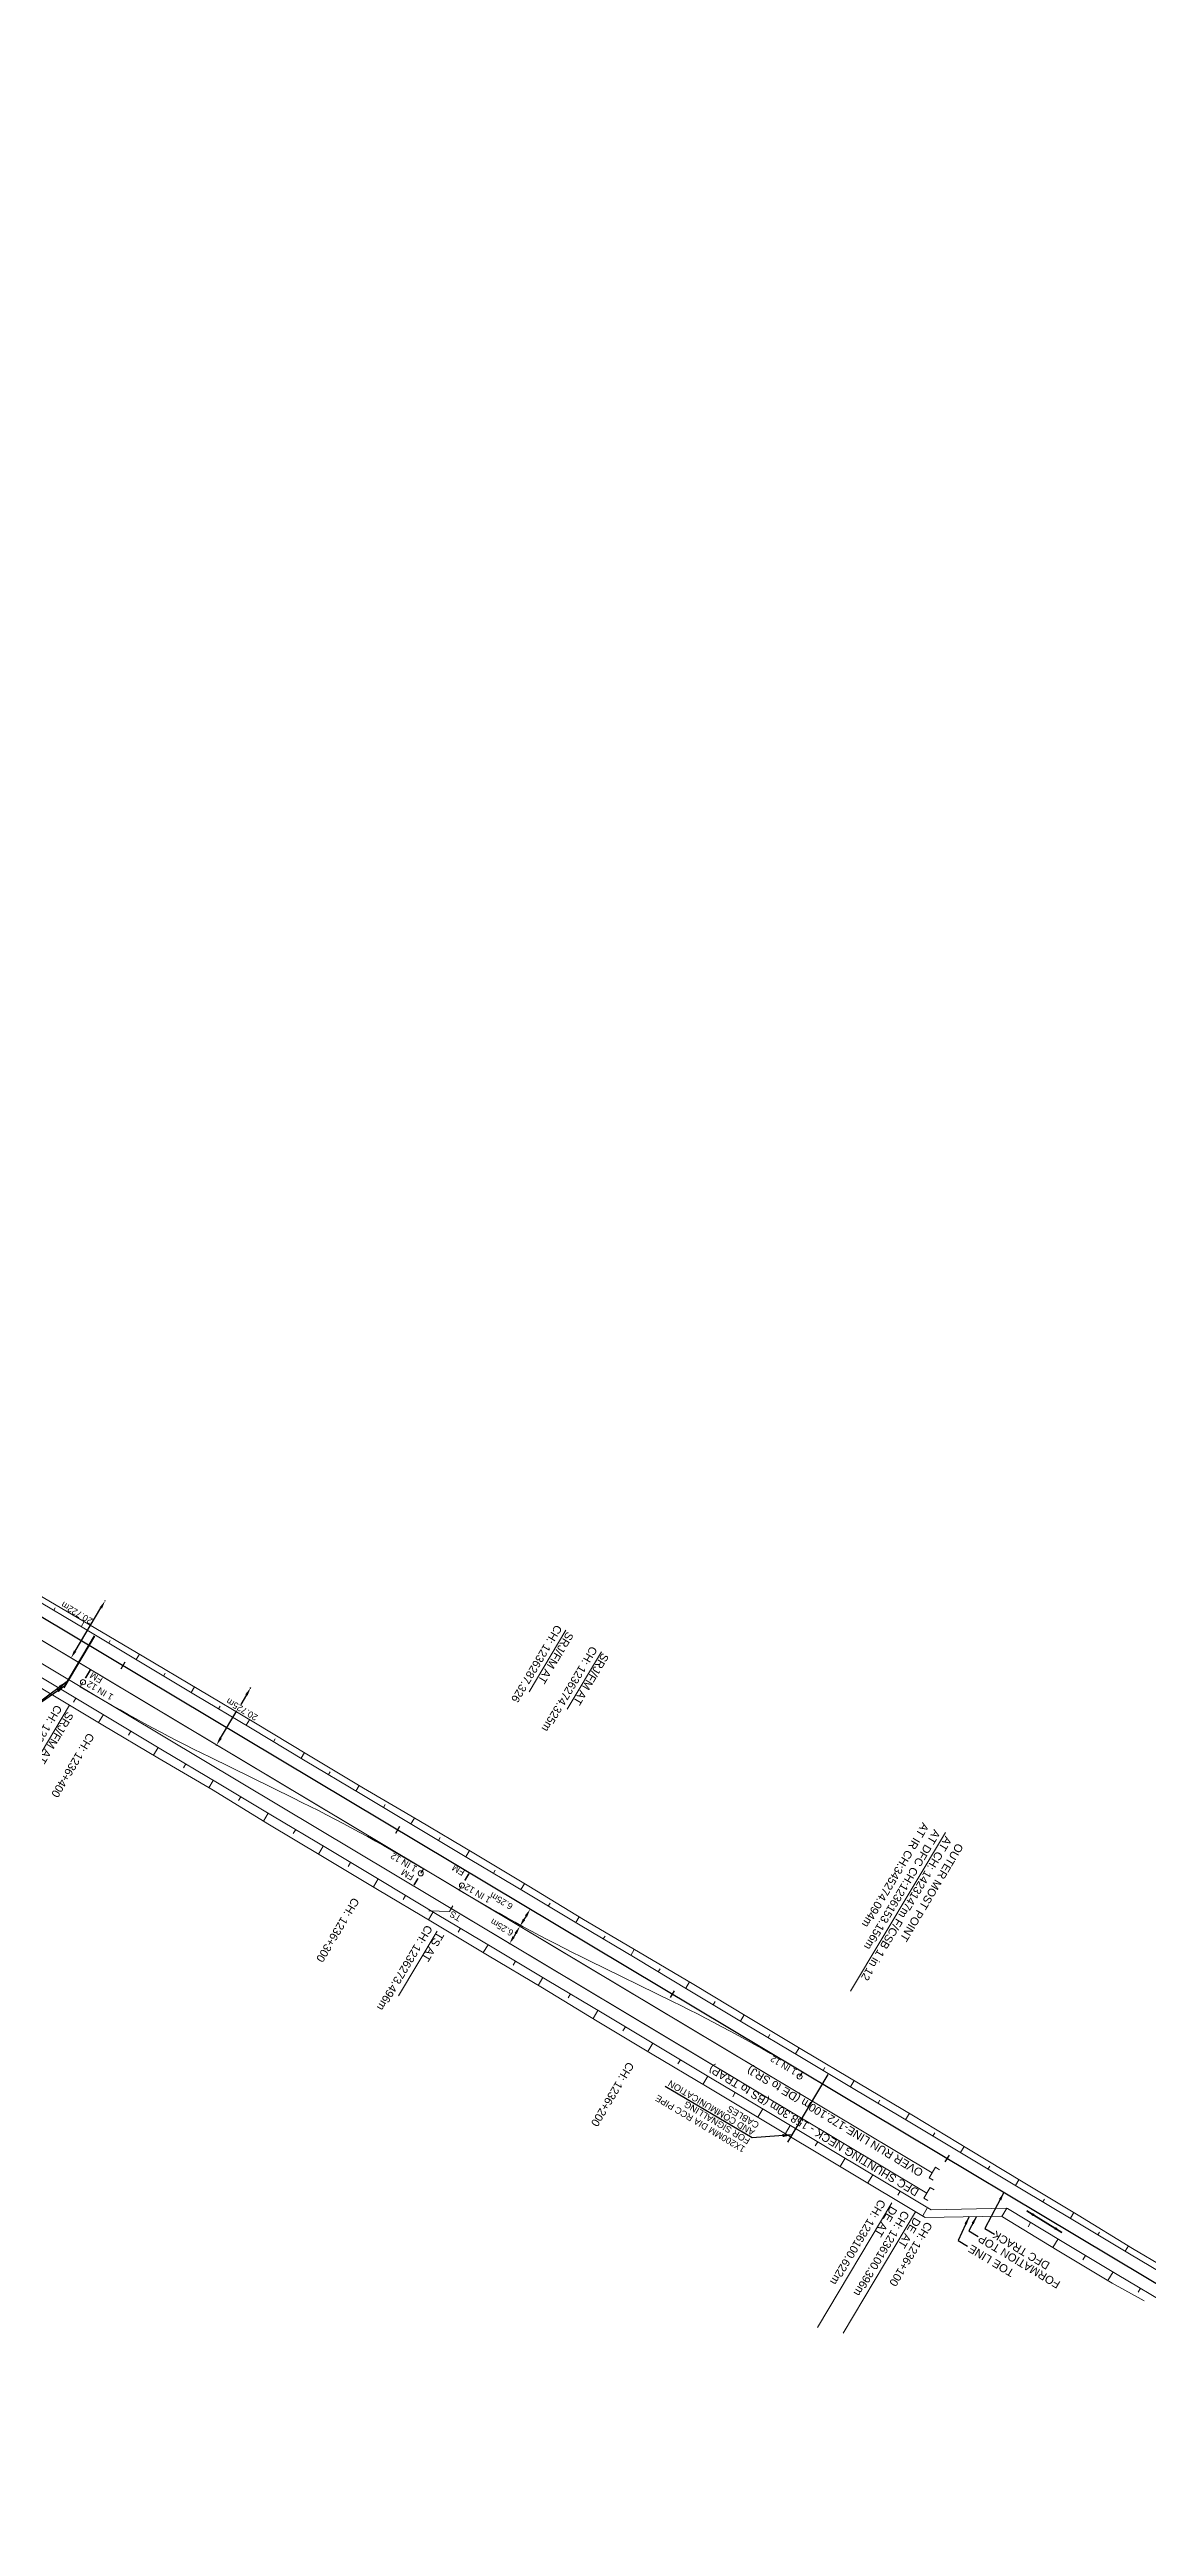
# Model space of a CAD drawing. Header units: metres. Extents: x 593990 to 611207, y 3401545 to 3411811.
# Drawn here: x 606496 to 606839, y 3404077 to 3404850 of the extents above; entities that cross this region are included whole.
import ezdxf
from ezdxf.enums import TextEntityAlignment as Align

# ---------------------------------------------------------------- set-up
doc = ezdxf.new("R2010")
doc.units = ezdxf.units.M
doc.header["$MEASUREMENT"] = 0
doc.linetypes.add('CENTER2', pattern=[1.125, 0.75, -0.125, 0.125, -0.125])
for name, color, linetype, lineweight in [('C-ALIG-DG-LINE', 1, 'CENTER2', 70), ('C-ALIG-LABL-DG', 1, 'Continuous', 25), ("NEW CHAWAPAIL STN. SRJ's", 10, 'Continuous', 0), ('PROPOSED DFCC TOE LINE', 239, 'Continuous', 0), ('PROPOSED DFCC TOE SLOPES', 239, 'Continuous', 0), ('PROPOSED DFCC TRACK', 1, 'Continuous', 0), ('PROPOSED FORMATION LINE - PLAN', 187, 'Continuous', 0)]:
    doc.layers.add(name, color=color, linetype=linetype, lineweight=lineweight)
doc.layers.add('Signalling cable pipes', color=234, linetype='Continuous')
doc.styles.add('Arial', font='arial.ttf')
doc.styles.get("Standard").update_dxf_attribs({"font": 'arial.ttf'})
doc.styles.add('Style-Arial', font='arial.ttf')
doc.dimstyles.new('ISO-25', dxfattribs={"dimtxt": 2.5, "dimasz": 2.5, "dimexe": 1.25, "dimexo": 0.625, "dimtad": 1, "dimtxsty": 'Standard', "dimcen": 2.5, "dimadec": 0, "dimazin": 0, "dimtfac": 1, "dimtmove": 0, "dimatfit": 3, "dimfxl": 1, "dimarcsym": 0})
doc.dimstyles.get("Standard").update_dxf_attribs({"dimtxt": 0.18, "dimasz": 0.18, "dimexe": 0.18, "dimexo": 0.0625, "dimgap": 0.09, "dimtad": 0, "dimtih": 1, "dimtoh": 1, "dimdec": 4, "dimzin": 0, "dimdsep": 46, "dimtxsty": 'Standard', "dimcen": 0.09, "dimadec": 0, "dimazin": 0, "dimtfac": 1, "dimtdec": 4, "dimtofl": 0, "dimtmove": 0, "dimatfit": 3, "dimfxl": 1, "dimtolj": 1, "dimtzin": 0, "dimarcsym": 0})

# ---------------------------------------------------------------- blocks, each defined once
blk = doc.blocks.new('*D300')
at = {"layer": 'Defpoints', "color": 0, "transparency": 16777216}
for p in [(606645.86, 3404269.63), (606642.51, 3404264.36), (606642.66, 3404264.27)]:
    blk.add_point(p, dxfattribs=at)
at = {"layer": 'PROPOSED DFCC TRACK', "color": 0, "lineweight": -2, "transparency": 16777216}
for p, q in [((606644.43, 3404267.58), (606643.79, 3404266.5)), ((606645.76, 3404269.7), (606645.61, 3404269.79)), ((606642.55, 3404264.33), (606642.4, 3404264.42))]:
    blk.add_line(p, q, dxfattribs=at)
at = {"layer": 'PROPOSED DFCC TRACK', "color": 0, "transparency": 16777216}
for points in [[(606643.43, 3404266.72), (606644.15, 3404266.29), (606642.51, 3404264.36)], [(606644.08, 3404267.79), (606644.79, 3404267.36), (606645.72, 3404269.72)]]:
    blk.add_solid(points, dxfattribs=at)
at = {"layer": 'PROPOSED DFCC TRACK', "color": 0, "lineweight": 0, "transparency": 16777216, "insert": (606636.72, 3404272.31), "char_height": 2, "attachment_point": 5, "rotation": 149, "style": 'Style-Arial'}
blk.add_mtext('\\A1;6.25m', dxfattribs=at)
blk = doc.blocks.new('TerminatorOpen_0.5')
at = {"color": 0, "linetype": 'ByBlock', "lineweight": -2}
for q in [(-1, 0.25), (-1, 0), (-1, -0.25)]:
    blk.add_line((0, 0), q, dxfattribs=at)
blk = doc.blocks.new('*D301')
at = {"layer": 'Defpoints', "color": 0, "transparency": 16777216}
for p in [(606639.3, 3404258.99), (606639.45, 3404258.9), (606642.66, 3404264.27)]:
    blk.add_point(p, dxfattribs=at)
at = {"layer": 'PROPOSED DFCC TRACK', "color": 0, "lineweight": -2, "transparency": 16777216}
for p, q in [((606639.34, 3404258.97), (606639.2, 3404259.06)), ((606641.23, 3404262.21), (606640.59, 3404261.14)), ((606642.55, 3404264.33), (606642.4, 3404264.42))]:
    blk.add_line(p, q, dxfattribs=at)
at = {"layer": 'PROPOSED DFCC TRACK', "color": 0, "transparency": 16777216}
for points in [[(606640.23, 3404261.35), (606640.94, 3404260.93), (606639.3, 3404258.99)], [(606640.87, 3404262.43), (606641.58, 3404262), (606642.51, 3404264.36)]]:
    blk.add_solid(points, dxfattribs=at)
at = {"layer": 'PROPOSED DFCC TRACK', "color": 0, "lineweight": 0, "transparency": 16777216, "insert": (606636.9, 3404264.06), "char_height": 2, "attachment_point": 5, "rotation": 149, "style": 'Style-Arial'}
blk.add_mtext('\\A1;6.25m', dxfattribs=at)
blk = doc.blocks.new('*D182')
at = {"layer": 'Defpoints', "color": 0, "transparency": 16777216}
for p in [(606558.04, 3404338.98), (606558.37, 3404338.78), (606547.4, 3404321.19)]:
    blk.add_point(p, dxfattribs=at)
at = {"layer": 'PROPOSED DFCC TRACK', "color": 0, "lineweight": -2, "transparency": 16777216}
for p, q in [((606557.09, 3404336.64), (606555.31, 3404333.67)), ((606558.14, 3404338.92), (606558.48, 3404338.72)), ((606549.02, 3404323.14), (606554.13, 3404331.7)), ((606547.51, 3404321.13), (606547.84, 3404320.93))]:
    blk.add_line(p, q, dxfattribs=at)
at = {"layer": 'PROPOSED DFCC TRACK', "color": 0, "transparency": 16777216}
for points in [[(606556.73, 3404336.85), (606557.44, 3404336.42), (606558.37, 3404338.78)], [(606548.66, 3404323.35), (606549.38, 3404322.93), (606547.74, 3404320.99)]]:
    blk.add_solid(points, dxfattribs=at)
at = {"layer": 'PROPOSED DFCC TRACK', "color": 0, "lineweight": 0, "transparency": 16777216, "insert": (606555.68, 3404332.11), "char_height": 2, "attachment_point": 5, "rotation": 149, "style": 'Style-Arial'}
blk.add_mtext('\\A1;20.725m', dxfattribs=at)
blk = doc.blocks.new('*D183')
at = {"layer": 'Defpoints', "color": 0, "transparency": 16777216}
for p in [(606512.9, 3404365.95), (606513.12, 3404365.82), (606502.5, 3404348.03)]:
    blk.add_point(p, dxfattribs=at)
at = {"layer": 'PROPOSED DFCC TRACK', "color": 0, "lineweight": -2, "transparency": 16777216}
for p, q in [((606513.02, 3404365.88), (606512.79, 3404366.02)), ((606503.56, 3404350.31), (606511.62, 3404363.81)), ((606502.4, 3404348.09), (606502.17, 3404348.22))]:
    blk.add_line(p, q, dxfattribs=at)
at = {"layer": 'PROPOSED DFCC TRACK', "color": 0, "transparency": 16777216}
for points in [[(606511.26, 3404364.02), (606511.98, 3404363.59), (606512.9, 3404365.95)], [(606503.2, 3404350.52), (606503.92, 3404350.09), (606502.28, 3404348.16)]]:
    blk.add_solid(points, dxfattribs=at)
at = {"layer": 'PROPOSED DFCC TRACK', "color": 0, "lineweight": 0, "transparency": 16777216, "insert": (606504.1, 3404362.23), "char_height": 2, "attachment_point": 5, "rotation": 149, "style": 'Style-Arial'}
blk.add_mtext('\\A1;20.722m', dxfattribs=at)
blk = doc.blocks.new('Tick Hor')
blk.add_lwpolyline([(-0.5, 0), (0.5, 0)])

msp = doc.modelspace()

# ---------------------------------------------------------------- linework, layer by layer
at = {"layer": 'C-ALIG-DG-LINE', "color": 1, "linetype": 'Continuous', "lineweight": 30, "flags": 128}
msp.add_lwpolyline([(606968.149, 3404077.0385), (604380.3628, 3405623.4864)], dxfattribs=at)
at = {"layer": "NEW CHAWAPAIL STN. SRJ's", "lineweight": 13, "flags": 128}
for points in [[(606656.8838, 3404356.8271), (606645.3859, 3404337.5869)], [(606667.9803, 3404350.0217), (606657.3001, 3404332.1496)], [(606501.8108, 3404333.4256), (606490.6396, 3404314.732)], [(606775.4547, 3404293.6889), (606745.8465, 3404244.1432)], [(606616.6338, 3404262.8954), (606604.559, 3404242.6897)], [(606758.741, 3404178.1013), (606735.469, 3404139.1584)], [(606766.1493, 3404175.2669), (606743.4804, 3404137.3332)]]:
    msp.add_lwpolyline(points, dxfattribs=at)
at = {"layer": 'PROPOSED DFCC TOE LINE', "lineweight": 0, "flags": 128}
for points in [[(606490.5166, 3404368.8471), (606507.7528, 3404358.7016), (606524.9861, 3404348.5513), (606542.1727, 3404338.3228), (606559.3506, 3404328.0798), (606576.5087, 3404317.8036), (606593.6722, 3404307.5366), (606610.8999, 3404297.3768), (606628.1344, 3404287.2285), (606645.2551, 3404276.8897), (606662.3822, 3404266.5615), (606679.6071, 3404256.3972), (606696.8277, 3404246.2255), (606713.9661, 3404235.9165), (606731.1054, 3404225.6089), (606748.3171, 3404215.4223), (606765.5256, 3404205.2304), (606782.6194, 3404194.8467), (606799.7174, 3404184.47), (606816.8857, 3404174.2108), (606833.954, 3404163.7844), (606843.821, 3404158.0262)], [(606792.8355, 3404173.9497), (606769.1446, 3404173.4752), (606718.1715, 3404203.9656), (606701.0242, 3404214.2598), (606683.8302, 3404224.4759), (606666.702, 3404234.8021), (606649.597, 3404245.1671), (606632.4103, 3404255.3956), (606615.2515, 3404265.6705), (606598.0556, 3404275.8834), (606580.8886, 3404286.1447), (606563.7164, 3404296.3973), (606546.6601, 3404306.8439), (606529.4236, 3404316.9888), (606512.2131, 3404327.1774), (606495.0682, 3404337.4756), (606476.5917, 3404348.6301)], [(606837.5647, 3404147.4365), (606827.4987, 3404152.9823), (606810.3587, 3404163.2887), (606793.274, 3404173.6877), (606792.8355, 3404173.9497)]]:
    msp.add_lwpolyline(points, dxfattribs=at)
at = {"layer": 'PROPOSED DFCC TOE SLOPES', "flags": 128}
for points in [[(606496.8776, 3404363.0364), (606497.3344, 3404363.8008)], [(606505.4616, 3404357.9067), (606506.4093, 3404359.4924)], [(606514.0457, 3404352.7769), (606514.5359, 3404353.5973)], [(606522.6297, 3404347.6471), (606523.6428, 3404349.3425)], [(606531.2137, 3404342.5174), (606531.7267, 3404343.3758)], [(606503.7944, 3404335.6039), (606503.0535, 3404334.3641)], [(606539.7977, 3404337.3876), (606540.833, 3404339.1201)], [(606512.3784, 3404330.4741), (606510.885, 3404327.9751)], [(606548.3818, 3404332.2578), (606548.9022, 3404333.1288)], [(606556.9658, 3404327.1281), (606558.0117, 3404328.8782)], [(606520.9625, 3404325.3444), (606520.2238, 3404324.1084)], [(606529.5465, 3404320.2146), (606528.0904, 3404317.7781)], [(606565.5498, 3404321.9983), (606566.071, 3404322.8705)], [(606538.1305, 3404315.0848), (606537.4186, 3404313.8935)], [(606574.1338, 3404316.8685), (606575.1713, 3404318.6045)], [(606582.7179, 3404311.7387), (606583.2352, 3404312.6045)], [(606546.7145, 3404309.9551), (606545.3249, 3404307.6297)], [(606555.2985, 3404304.8253), (606554.5828, 3404303.6275)], [(606591.3019, 3404306.609), (606592.3344, 3404308.3368)], [(606563.8826, 3404299.6955), (606562.3951, 3404297.2065)], [(606599.8859, 3404301.4792), (606600.4146, 3404302.3639)], [(606608.4699, 3404296.3494), (606609.5571, 3404298.1687)], [(606572.4666, 3404294.5658), (606571.7194, 3404293.3155)], [(606581.0506, 3404289.436), (606579.5583, 3404286.9389)], [(606617.054, 3404291.2197), (606617.6139, 3404292.1566)], [(606589.6346, 3404284.3062), (606588.8884, 3404283.0576)], [(606625.638, 3404286.0899), (606626.7911, 3404288.0195)], [(606634.222, 3404280.9601), (606634.7912, 3404281.9125)], [(606598.2187, 3404279.1764), (606596.7258, 3404276.6782)], [(606606.8027, 3404274.0467), (606606.0621, 3404272.8074)], [(606642.806, 3404275.8304), (606643.9207, 3404277.6956)], [(606615.3867, 3404268.9169), (606613.9195, 3404266.4616)], [(606651.39, 3404270.7006), (606651.9369, 3404271.6156)], [(606659.9741, 3404265.5708), (606661.0472, 3404267.3665)], [(606623.9707, 3404263.7871), (606623.2362, 3404262.5581)], [(606632.5548, 3404258.6574), (606631.0812, 3404256.1915)], [(606668.5581, 3404260.4411), (606669.1051, 3404261.3563)], [(606641.1388, 3404253.5276), (606640.4056, 3404252.3006)], [(606677.1421, 3404255.3113), (606678.2645, 3404257.1894)], [(606685.7261, 3404250.1815), (606686.3006, 3404251.1429)], [(606649.7228, 3404248.3978), (606648.2656, 3404245.9594)], [(606658.3068, 3404243.2681), (606657.5657, 3404242.0278)], [(606694.3102, 3404245.0517), (606695.4854, 3404247.0184)], [(606666.8909, 3404238.1383), (606665.377, 3404235.605)], [(606702.8942, 3404239.922), (606703.4776, 3404240.8983)], [(606711.4782, 3404234.7922), (606712.6303, 3404236.7201)], [(606675.4749, 3404233.0085), (606674.7071, 3404231.7237)], [(606684.0589, 3404227.8788), (606682.5034, 3404225.2758)], [(606720.0622, 3404229.6624), (606720.6311, 3404230.6143)], [(606692.6429, 3404222.749), (606691.8691, 3404221.4541)], [(606728.6463, 3404224.5327), (606729.7695, 3404226.4123)], [(606737.2303, 3404219.4029), (606737.8, 3404220.3562)], [(606701.227, 3404217.6192), (606699.6923, 3404215.0512)], [(606709.811, 3404212.4894), (606709.0403, 3404211.1998)], [(606745.8143, 3404214.2731), (606746.9755, 3404216.2163)], [(606718.395, 3404207.3597), (606716.8432, 3404204.763)], [(606754.3983, 3404209.1434), (606754.9892, 3404210.1321)], [(606762.9824, 3404204.0136), (606764.1842, 3404206.0248)], [(606726.979, 3404202.2299), (606725.4444, 3404199.6619)], [(606735.5631, 3404197.1001), (606734.7924, 3404195.8105)], [(606771.5664, 3404198.8838), (606772.1532, 3404199.8659)], [(606744.1471, 3404191.9704), (606742.5953, 3404189.3737)], [(606780.1504, 3404193.7541), (606781.287, 3404195.656)], [(606788.7344, 3404188.6243), (606789.2851, 3404189.5457)], [(606752.7311, 3404186.8406), (606751.1964, 3404184.2725)], [(606761.3151, 3404181.7108), (606760.5444, 3404180.4212)], [(606797.3185, 3404183.4945), (606798.3847, 3404185.2788)], [(606794.6134, 3404176.3739), (606793.0781, 3404173.8047)], [(606805.9025, 3404178.3647), (606806.4329, 3404179.2524)], [(606814.4865, 3404173.235), (606815.5475, 3404175.0104)], [(606802.0634, 3404171.9218), (606801.2782, 3404170.6078)], [(606810.6475, 3404166.792), (606809.0353, 3404164.0943)], [(606823.0705, 3404168.1052), (606823.58, 3404168.9577)], [(606819.2315, 3404161.6622), (606818.4162, 3404160.2981)], [(606831.6546, 3404162.9754), (606832.6236, 3404164.5971)], [(606827.8155, 3404156.5325), (606826.171, 3404153.7806)], [(606836.3995, 3404151.4027), (606835.6523, 3404150.1523)]]:
    msp.add_lwpolyline(points, dxfattribs=at)
at = {"layer": 'PROPOSED DFCC TRACK', "linetype": 'Continuous', "flags": 128}
for points in [[(604467.4459, 3405564.165), (606726.5509, 3404214.1353)], [(606411.1947, 3404395.3096), (606711.1812, 3404216.0392)], [(606621.562, 3404270.7601), (606620.536, 3404269.0433), (606614.0944, 3404269.2021)]]:
    msp.add_lwpolyline(points, dxfattribs=at)
at = {"layer": 'PROPOSED DFCC TRACK', "linetype": 'Continuous', "lineweight": 0, "const_width": 0.5, "flags": 128}
for points in [[(606506.7677, 3404341.8361), (606508.3708, 3404344.5186)], [(606625.3164, 3404278.7003), (606626.5829, 3404280.8237)], [(606609.4257, 3404277.2519), (606610.6922, 3404279.3753)]]:
    msp.add_lwpolyline(points, dxfattribs=at)
at = {"layer": 'PROPOSED DFCC TRACK', "color": 10, "linetype": 'Continuous', "lineweight": 13, "flags": 128}
for points in [[(606506.0196, 3404340.5843), (606505.1647, 3404339.1536)], [(606506.0196, 3404340.5843), (606505.1647, 3404339.1536)], [(606611.5284, 3404280.9306), (606612.3834, 3404282.3612)], [(606611.5284, 3404280.9306), (606612.3834, 3404282.3612)], [(606624.3976, 3404277.1232), (606623.5426, 3404275.6925)], [(606624.3976, 3404277.1232), (606623.5426, 3404275.6925)], [(606729.9064, 3404217.4695), (606730.7613, 3404218.9001)], [(606729.9064, 3404217.4695), (606730.7613, 3404218.9001)]]:
    msp.add_lwpolyline(points, dxfattribs=at)
at = {"layer": 'PROPOSED DFCC TRACK', "linetype": 'Continuous'}
for points in [[(606773.6131, 3404188.4001), (606772.3255, 3404189.1695), (606770.3495, 3404185.863), (606771.6371, 3404185.0935)], [(606771.978, 3404182.0963), (606770.6904, 3404182.8658), (606768.7144, 3404179.5592), (606770.002, 3404178.7897)]]:
    msp.add_lwpolyline(points, dxfattribs=at)
at = {"layer": 'PROPOSED DFCC TRACK', "color": 10, "linetype": 'Continuous', "lineweight": 13}
for centre in [(606506.0196, 3404340.5843), (606506.0196, 3404340.5843), (606611.5284, 3404280.9306), (606611.5284, 3404280.9306), (606624.3976, 3404277.1232), (606624.3976, 3404277.1232), (606729.9064, 3404217.4695), (606729.9064, 3404217.4695)]:
    msp.add_circle(centre, 0.8, dxfattribs=at)
at = {"layer": 'PROPOSED FORMATION LINE - PLAN', "lineweight": 0, "flags": 128}
for points in [[(606850.1608, 3404151.9162), (606832.9927, 3404162.1758), (606815.8247, 3404172.4353), (606798.6566, 3404182.6948), (606781.4886, 3404192.9544), (606764.3205, 3404203.2139), (606747.1525, 3404213.4735), (606729.9844, 3404223.733), (606712.8164, 3404233.9925), (606695.6483, 3404244.2521), (606678.4803, 3404254.5116), (606661.3122, 3404264.7711), (606644.1442, 3404275.0307), (606626.9761, 3404285.2902), (606609.8081, 3404295.5498), (606592.64, 3404305.8093), (606575.472, 3404316.0688), (606558.3039, 3404326.3284), (606541.1359, 3404336.5879), (606523.9679, 3404346.8475), (606506.7998, 3404357.107), (606489.6318, 3404367.3665)], [(606794.6134, 3404176.3739), (606770.9963, 3404175.9027), (606719.7249, 3404206.5649), (606702.5568, 3404216.8245), (606685.3888, 3404227.084), (606668.2207, 3404237.3436), (606651.0527, 3404247.6031), (606633.8846, 3404257.8626), (606616.7166, 3404268.1222), (606599.5486, 3404278.3817), (606582.3805, 3404288.6413), (606565.2125, 3404298.9008), (606548.0444, 3404309.1603), (606530.8764, 3404319.4199), (606513.7083, 3404329.6794), (606496.5403, 3404339.9389), (606477.8538, 3404351.1059)], [(606846.3134, 3404145.4782), (606829.1454, 3404155.7377), (606811.9773, 3404165.9973), (606794.8093, 3404176.2568), (606794.6134, 3404176.3739)]]:
    msp.add_lwpolyline(points, dxfattribs=at)
at = {"layer": 'Signalling cable pipes', "lineweight": 30}
for points in [[(606499.9911, 3404338.9757), (606509.594, 3404355.0449)], [(606500.1628, 3404338.8731), (606509.7657, 3404354.9423)], [(606726.217, 3404197.0336), (606738.8112, 3404218.1085)]]:
    msp.add_lwpolyline(points, dxfattribs=at)

# ---------------------------------------------------------------- block references
at = {"layer": 'C-ALIG-LABL-DG', "color": 1, "linetype": 'Continuous', "lineweight": 25, "xscale": 2.500000000000004, "yscale": 2.500000000000004, "zscale": 2.500000000000004, "rotation": 239.137674570676}
for p in [(606518.4411, 3404345.7817), (606604.2813, 3404294.484), (606690.1215, 3404243.1863), (606775.9618, 3404191.8886)]:
    msp.add_blockref('Tick Hor', p, dxfattribs=at)

# ---------------------------------------------------------------- texts
at = {"layer": "NEW CHAWAPAIL STN. SRJ's", "lineweight": 13, "style": 'Arial'}
for s, p in [('DFC SHUNTING NECK - 158.30m (BS to TRAP)', (606734.3179, 3404200.6236)), ('OVER RUN LINE-172.100m (DE to SRJ)', (606740.9724, 3404203.4973))]:
    msp.add_text(s, height=2.5, rotation=148.8981174, dxfattribs=at).set_placement(p, align=Align.MIDDLE_CENTER)
at = {"layer": "NEW CHAWAPAIL STN. SRJ's", "lineweight": 13, "char_height": 2.5, "attachment_point": 4, "rotation": 239.1376746, "line_spacing_factor": 0.648, "style": 'Style-Arial'}
for s, insert, width in [('\\pxsm1;SRJ/FM AT \\PCH: 1236287.326 ', (606656.5492, 3404357.027), 39.998707), ('\\pxsm1;SRJ/FM AT \\PCH: 1236274.325m', (606667.5714, 3404350.3731), 40.291544), ('\\pxsm1;SRJ/FM AT \\PCH: 1236408.496m', (606500.3341, 3404332.0414), 43.012977), ('\\pxsm1;OUTER MOST POINT \\PAT CH: 1423147m F/CSB 1 in 12\\PAT DFC CH:1236153.156m\\P{\\C7;AT IR CH:345274.094m}', (606774.7412, 3404293.1445), 52.446555), ('\\pxsm1;TS AT\\PCH: 1236273.496m ', (606616.0765, 3404263.3209), 37.436433), ('\\pxsm1;DE AT \\PCH: 1236100.622m ', (606757.6635, 3404177.6814), 38.321985), ('\\pxsm1;DE AT \\PCH: 1236100.396m ', (606765.0321, 3404174.1659), 37.264059)]:
    msp.add_mtext(s, dxfattribs=dict(at, insert=insert, width=width))
at = {"layer": 'PROPOSED DFCC TOE LINE', "lineweight": 0}
msp.add_text('TOE LINE', height=2.5, rotation=149, dxfattribs=at).set_placement((606783.5914, 3404165.1338, 306.8582), align=Align.RIGHT)
at = {"layer": 'PROPOSED DFCC TRACK', "color": 10, "linetype": 'Continuous', "lineweight": 13, "style": 'Arial'}
msp.add_text('TS', height=2, rotation=149.1376746, dxfattribs=at).set_placement((606624.3898, 3404267.5106))
at = {"layer": 'PROPOSED DFCC TRACK', "color": 10, "linetype": 'Continuous', "lineweight": -3, "ltscale": 5}
msp.add_text('DFC TRACK', height=2.5, rotation=149, dxfattribs=at).set_placement((606791.1915, 3404169.4886), align=Align.RIGHT)
at = {"layer": 'PROPOSED DFCC TRACK', "color": 10, "linetype": 'Continuous', "lineweight": 13, "char_height": 2, "attachment_point": 4, "rotation": 149.1376746, "line_spacing_factor": 0.60036}
for s, insert, style in [('FM', (606511.8984, 3404340.9533), 'Style-Arial'), ('1 IN 12', (606515.1971, 3404335.6775), 'Style-Arial'), ('1 IN 12', (606610.1061, 3404282.0274), 'Style-Arial'), ('1 IN 12', (606610.1061, 3404282.0274), 'Arial'), ('FM', (606609.1356, 3404279.43), 'Arial'), ('FM', (606625.0262, 3404280.8784), 'Arial'), ('1 IN 12', (606633.1877, 3404272.3402), 'Style-Arial'), ('1 IN 12', (606633.1877, 3404272.3402), 'Arial'), ('1 IN 12', (606728.7798, 3404218.6702), 'Style-Arial'), ('1 IN 12', (606728.7798, 3404218.6702), 'Arial')]:
    msp.add_mtext(s, dxfattribs=dict(at, insert=insert, style=style))
at = {"layer": 'PROPOSED FORMATION LINE - PLAN', "lineweight": 0}
msp.add_text('FORMATION TOP', height=2.5, rotation=149, dxfattribs=at).set_placement((606786.6513, 3404168.2895, 306.8582), align=Align.RIGHT)
at = {"layer": 'Signalling cable pipes', "linetype": 'Continuous', "lineweight": 13, "style": 'Style-Arial'}
for s, p in [('1X200MM DIA RCC PIPE', (606713.1543, 3404195.3868)), ('AND COMMUNICATION', (606716.1024, 3404200.6239)), ('FOR SIGNALLING ', (606714.6569, 3404197.959)), ('CABLES', (606717.4976, 3404202.8745))]:
    msp.add_text(s, height=2, rotation=149.1376746, dxfattribs=at).set_placement(p)

# ---------------------------------------------------------------- dimensions: what is measured, and where the dimension line sits
at = {"layer": 'PROPOSED DFCC TRACK', "color": 10, "lineweight": 0}
for base, p1, p2, angle, picture, middle in [((606512.8991, 3404365.9522), (606502.5031, 3404348.0251), (606513.1237, 3404365.8181), 59.1672066, '*D183', (606504.1037, 3404362.2315)), ((606558.37, 3404338.7835), (606547.4013, 3404321.1942), (606558.0358, 3404338.9833), 59.1285541, '*D182', (606555.6835, 3404332.1057))]:
    dim = msp.add_linear_dim(base=base, p1=p1, p2=p2, angle=angle, dimstyle='Standard', override={"dimtxt": 2, "dimasz": 2.5, "dimexe": 0.125, "dimexo": 0.125, "dimgap": 0.125, "dimtad": 1, "dimtih": 0, "dimtoh": 0, "dimdec": 3, "dimzin": 11, "dimpost": 'm', "dimtxsty": 'Style-Arial', "dimsah": 1, "dimadec": 4, "dimazin": 3, "dimtmove": 2, "dimatfit": 1, "dimldrblk": 'TerminatorOpen_0.5', "dimfrac": 2, "dimtzin": 11}, dxfattribs=at)
    dim.commit()
    dim.dimension.update_dxf_attribs({"geometry": picture, "text_midpoint": middle, "dimtype": 129, "text_rotation": 149})
for base, p1, p2, picture, middle in [((606642.5091, 3404264.3583), (606645.8639, 3404269.6344), (606642.6578, 3404264.2694), '*D300', (606636.7231, 3404272.3094)), ((606639.303, 3404258.9932), (606642.6578, 3404264.2694), (606639.4517, 3404258.9044), '*D301', (606636.897, 3404264.0621))]:
    dim = msp.add_linear_dim(base=base, p1=p1, p2=p2, angle=239.1376746, text='<>m', dimstyle='Standard', override={"dimtxt": 2, "dimasz": 2.5, "dimexe": 0.125, "dimexo": 0.125, "dimgap": 0.125, "dimtad": 1, "dimtih": 0, "dimtoh": 0, "dimdec": 3, "dimzin": 11, "dimtxsty": 'Style-Arial', "dimsah": 1, "dimadec": 4, "dimazin": 3, "dimtmove": 2, "dimatfit": 1, "dimldrblk": 'TerminatorOpen_0.5', "dimfrac": 2, "dimtzin": 11}, dxfattribs=at)
    dim.commit()
    dim.dimension.update_dxf_attribs({"geometry": picture, "text_midpoint": middle, "dimtype": 129, "text_rotation": 149})

# ---------------------------------------------------------------- leaders
at = {"layer": 'PROPOSED DFCC TOE LINE', "lineweight": 0}
msp.add_leader([(606782.8389, 3404173.7495), (606779.3868, 3404166.2796), (606782.3459, 3404164.4971)], dimstyle='ISO-25', override={"dimtxt": 3, "dimasz": 2.5, "dimgap": 0.625, "dimtad": 0, "dimdec": 3, "dimzin": 2, "dimtdec": 3}, dxfattribs=at)
at = {"layer": 'PROPOSED DFCC TRACK', "color": 10, "linetype": 'Continuous', "lineweight": -3, "ltscale": 5}
msp.add_leader([(606793.7122, 3404181.281, 130.919), (606787.7983, 3404170.0546, 130.919), (606790.7574, 3404168.2721, 130.919)], dimstyle='ISO-25', override={"dimtxt": 3, "dimasz": 2.5, "dimgap": 0.625, "dimtad": 0, "dimdec": 3, "dimzin": 2, "dimtdec": 3}, dxfattribs=at)
at = {"layer": 'PROPOSED DFCC TRACK', "linetype": 'Continuous', "lineweight": 0}
for points in [[(606800.8953, 3404175.5428), (606811.8067, 3404168.8546)], [(606811.8067, 3404168.8546), (606800.8953, 3404175.5428)]]:
    msp.add_leader(points, dimstyle='ISO-25', override={"dimtxt": 3, "dimasz": 2.5, "dimtad": 0, "dimdec": 3, "dimzin": 2, "dimtdec": 3}, dxfattribs=at)
at = {"layer": 'PROPOSED FORMATION LINE - PLAN', "lineweight": 0}
msp.add_leader([(606785.1387, 3404173.7956), (606782.7744, 3404169.3517), (606785.7335, 3404167.5692)], dimstyle='ISO-25', override={"dimtxt": 3, "dimasz": 2.5, "dimgap": 0.625, "dimtad": 0, "dimdec": 3, "dimzin": 2, "dimtdec": 3}, dxfattribs=at)
at = {"layer": 'Signalling cable pipes', "lineweight": 13}
for points in [[(606500.5842, 3404339.5782), (606484.2498, 3404328.2047), (606444.9335, 3404351.3627)], [(606501.0875, 3404340.8102), (606484.2498, 3404328.2047), (606444.9335, 3404351.3627)], [(606727.5546, 3404199.272), (606715.0574, 3404198.3392), (606687.8623, 3404214.3576)]]:
    msp.add_leader(points, dimstyle='Standard', override={"dimasz": 3, "dimgap": 0.25}, dxfattribs=at)

# ---------------------------------------------------------------- next in the draw order: texts
at = {"layer": 'C-ALIG-LABL-DG', "color": 1, "linetype": 'Continuous', "lineweight": 25, "char_height": 2.5, "width": 22.502814, "attachment_point": 4, "rotation": 239.1376746, "style": 'Arial', "bg_fill": 3, "box_fill_scale": 1.04, "bg_fill_color": 256, "bg_fill_true_color": 13158600, "bg_fill_transparency": 0}
for s, insert in [('CH: 1236+400', (606508.6362, 3404324.3493)), ('CH: 1236+300', (606591.4056, 3404272.9381)), ('CH: 1236+200', (606677.2458, 3404221.6404)), ('CH: 1236+100', (606770.4549, 3404171.7622))]:
    msp.add_mtext(s, dxfattribs=dict(at, insert=insert))

# ---------------------------------------------------------------- next in the draw order: linework, layer by layer
at = {"layer": 'PROPOSED DFCC TOE SLOPES', "flags": 128}
msp.add_lwpolyline([(606769.8991, 3404176.5811), (606768.3474, 3404173.9844)], dxfattribs=at)
at = {"layer": 'PROPOSED DFCC TRACK', "linetype": 'Continuous'}
for points in [[(606771.2735, 3404187.4093), (604467.4459, 3405564.165)], [(606769.6385, 3404181.1055), (606621.0489, 3404269.9016)]]:
    msp.add_lwpolyline(points, dxfattribs=at)
for points in [[(606612.3834, 3404282.3612, 0.02078913), (606571.8344, 3404304.3597), (606545.7116, 3404317.1564, -0.02078909), (606505.1627, 3404339.1548)], [(606730.7613, 3404218.9001, 0.02078913), (606690.2123, 3404240.8986), (606664.0896, 3404253.6953, -0.02078909), (606623.5407, 3404275.6937)]]:
    msp.add_lwpolyline(points, format="xyb", dxfattribs=at)

doc.saveas('drawing.dxf')
